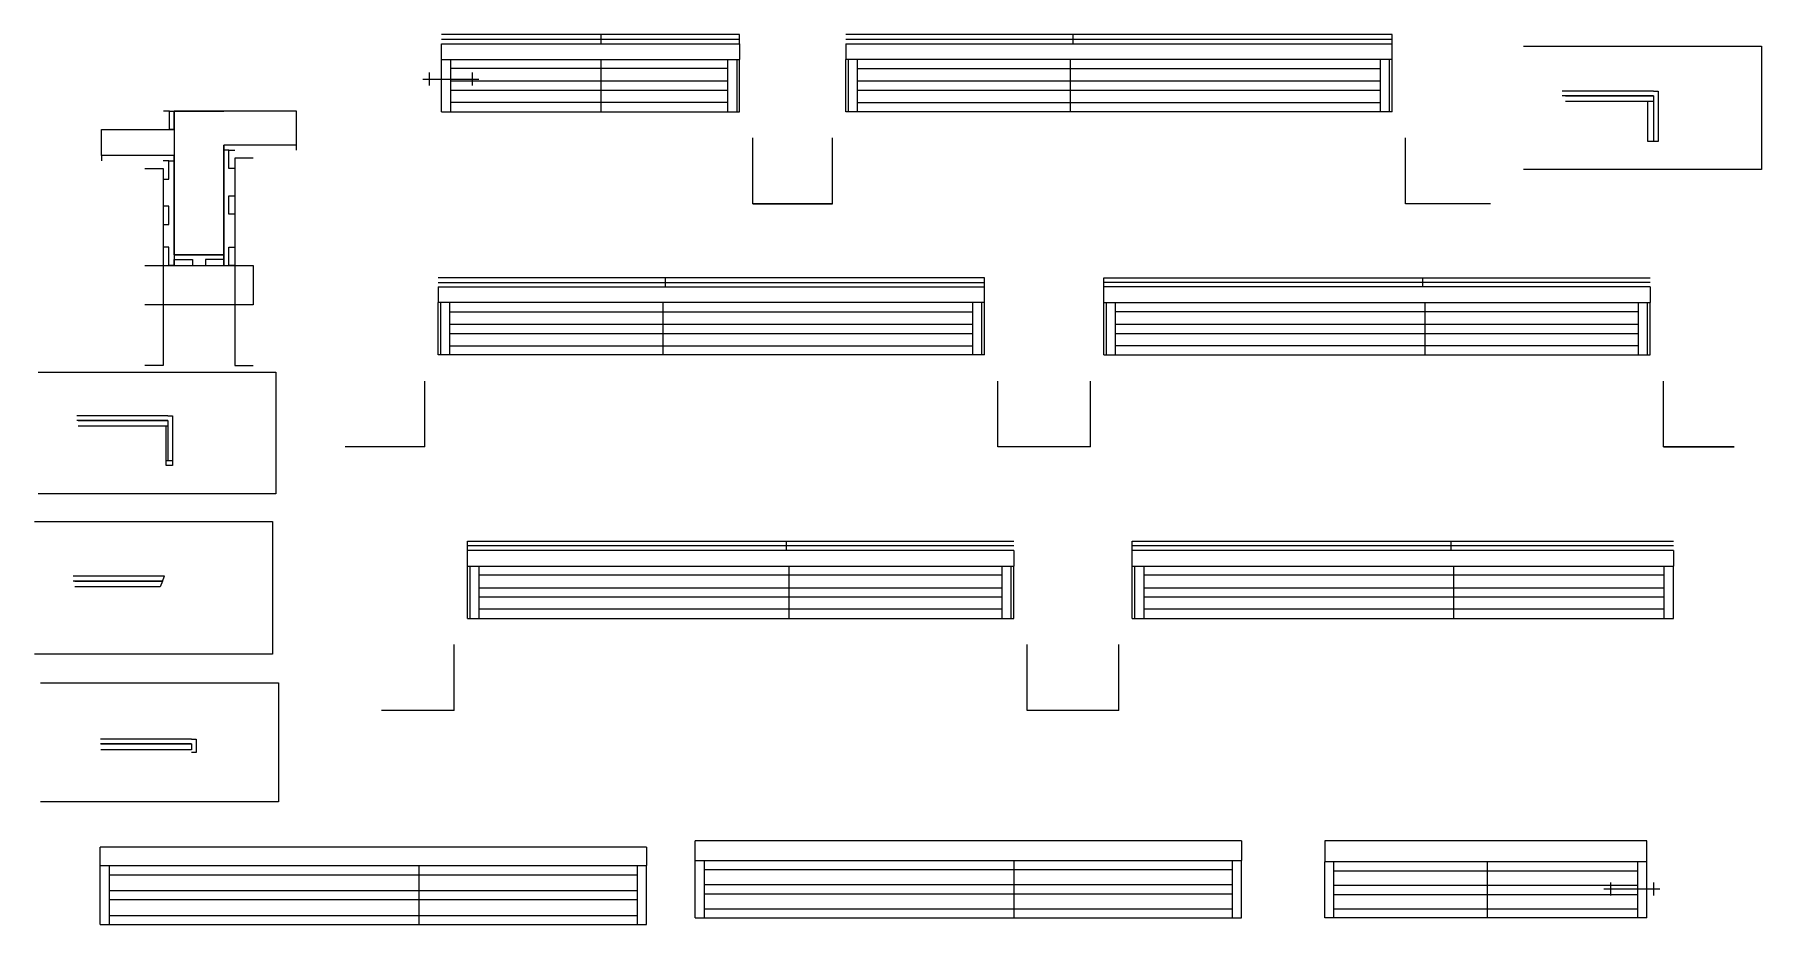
# Model space of a CAD drawing. Header units: metres. Extents: x 4267 to 5588, y 6532 to 7213.
import ezdxf

# ---------------------------------------------------------------- set-up
doc = ezdxf.new("R2010")
doc.units = ezdxf.units.M
for name, color, linetype in [('CONCRETO', 7, 'Continuous'), ('COTA', 7, 'Continuous'), ('Cotas', 7, 'Continuous'), ('Madeira', 7, 'Continuous'), ('NOMENCLATURA', 7, 'Continuous'), ('Painéis', 7, 'Continuous'), ('SARR_2.2x7', 7, 'Continuous'), ('SARR_3.5x7', 7, 'Continuous')]:
    doc.layers.add(name, color=color, linetype=linetype)

msp = doc.modelspace()

# ---------------------------------------------------------------- linework, layer by layer
at = {"layer": 'CONCRETO', "color": 7, "lineweight": 25}
for points in [[(4411.7, 7124.2), (4411.7, 7044.2), (4373.7, 7044.2), (4373.7, 7120.2), (4318.1, 7120.2), (4318.1, 7140.2), (4373.7, 7140.2), (4373.7, 7154.2), (4411.7, 7154.2)], [(4467.3, 7128.2), (4467.3, 7154.2), (4411.7, 7154.2), (4411.7, 7154.2), (4373.7, 7154.2), (4373.7, 7044.2), (4411.7, 7044.2), (4411.7, 7128.2)]]:
    msp.add_lwpolyline(points, dxfattribs=at)
at = {"layer": 'COTA', "color": 7, "lineweight": 25}
for p, q in [((4578.4, 7193.7), (4578.4, 7205.7)), ((4806.4, 7205.7), (4806.4, 7193.7)), ((4887.6, 7205.7), (4887.6, 7193.7)), ((5305.6, 7193.7), (5305.6, 7205.7)), ((4575.8, 7019.7), (4575.8, 7007.7)), ((4993.8, 7007.7), (4993.8, 7019.7)), ((5085, 7007.7), (5085, 7019.7)), ((5503, 7019.7), (5503, 7007.7)), ((4598.2, 6806.3), (4598.2, 6818.3)), ((5016.2, 6818.3), (5016.2, 6806.3)), ((5106.8, 6806.3), (5106.8, 6818.3)), ((5520.8, 6818.3), (5520.8, 6806.3)), ((4772.4, 6581.3), (4772.4, 6596.3)), ((5190.4, 6596.3), (4772.4, 6596.3)), ((5190.4, 6596.3), (5190.4, 6581.3)), ((5254.1, 6596.3), (5254.1, 6580.3)), ((5500.6, 6596.3), (5254.1, 6596.3)), ((5500.6, 6580.3), (5500.6, 6596.3)), ((4317.2, 6577.3), (4317.2, 6591.3)), ((4735.2, 6591.3), (4317.2, 6591.3)), ((4735.2, 6591.3), (4735.2, 6577.3))]:
    msp.add_line(p, q, dxfattribs=at)
at = {"layer": 'Cotas', "color": 7, "lineweight": 25}
for points in [[(5406.2, 7203.9), (5588.2, 7203.9), (5588.2, 7109.4), (5406.2, 7109.4)], [(4269.7, 6954.6), (4451.6, 6954.6), (4451.6, 6861.5), (4269.7, 6861.5)], [(4267, 6840.4), (4448.9, 6840.4), (4448.9, 6738.9), (4267, 6738.9)], [(4271.6, 6717), (4453.5, 6717), (4453.5, 6626), (4271.6, 6626)]]:
    msp.add_lwpolyline(points, dxfattribs=at)
at = {"layer": 'Madeira', "color": 7, "lineweight": 25}
for p, q in [((5438.3, 7165.8), (5505.6, 7165.8)), ((5505.6, 7161.4), (5438.3, 7161.4)), ((5505.6, 7165.8), (5505.6, 7161.4)), ((4300.3, 6917.6), (4369, 6917.6)), ((4369, 6913.2), (4300.3, 6913.2)), ((4369, 6917.6), (4369, 6913.2)), ((4297.7, 6794.9), (4364.9, 6794.9)), ((4364.9, 6794.9), (4363.1, 6790.5)), ((4363.1, 6790.5), (4297.7, 6790.5)), ((4317.8, 6670.3), (4387.1, 6670.3)), ((4387.1, 6665.9), (4317.8, 6665.9)), ((4387.1, 6670.3), (4387.1, 6665.9))]:
    msp.add_line(p, q, dxfattribs=at)
for points in [[(5505.6, 7161.4), (5505.6, 7131), (5501.2, 7131), (5501.2, 7161.4)], [(4365.7, 7140.2), (4370.1, 7140.2), (4370.1, 7154.2), (4365.7, 7154.2)], [(4420.1, 7110.2), (4415.7, 7110.2), (4415.7, 7124.2), (4420.1, 7124.2)], [(4365.3, 7102.2), (4369.7, 7102.2), (4369.7, 7116.2), (4365.3, 7116.2)], [(4420.1, 7075.4), (4415.7, 7075.4), (4415.7, 7089.4), (4420.1, 7089.4)], [(4365.3, 7067.4), (4369.7, 7067.4), (4369.7, 7081.4), (4365.3, 7081.4)], [(4365.3, 7036.2), (4369.7, 7036.2), (4369.7, 7050.2), (4365.3, 7050.2)], [(4420.1, 7036.2), (4415.7, 7036.2), (4415.7, 7050.2), (4420.1, 7050.2)], [(4373.7, 7036.2), (4373.7, 7040.6), (4387.7, 7040.6), (4387.7, 7036.2)], [(4411.7, 7036.2), (4411.7, 7040.6), (4397.7, 7040.6), (4397.7, 7036.2)], [(4369, 6913.2), (4369, 6886.8), (4367.6, 6886.8), (4367.6, 6913.2)]]:
    msp.add_lwpolyline(points, dxfattribs=at)
at = {"layer": 'NOMENCLATURA', "color": 7, "lineweight": 25}
for p, q in [((4564, 7178.6), (4606.8, 7178.6)), ((4569, 7183.6), (4569, 7173.7)), ((4601.8, 7183.6), (4601.8, 7173.7)), ((4816.6, 7083.3), (4816.6, 7133.7)), ((4877.4, 7083.3), (4877.4, 7133.7)), ((5315.8, 7083.3), (5315.8, 7133.7)), ((4877.4, 7083.3), (4816.6, 7083.3)), ((4816.6, 7083.3), (4877.4, 7083.3)), ((5381, 7083.3), (5315.8, 7083.3)), ((4565.6, 6897.4), (4565.6, 6947.7)), ((5004, 6897.4), (5004, 6947.7)), ((5074.8, 6897.4), (5074.8, 6947.7)), ((5513.2, 6897.4), (5513.2, 6947.7)), ((4565.6, 6897.4), (4504.7, 6897.4)), ((5074.8, 6897.4), (5004, 6897.4)), ((5513.2, 6897.4), (5567.4, 6897.4)), ((5567.4, 6897.4), (5513.2, 6897.4)), ((4588, 6696), (4588, 6746.4)), ((5026.4, 6696), (5026.4, 6746.4)), ((5096.6, 6696), (5096.6, 6746.4)), ((4588, 6696), (4532.3, 6696)), ((5096.6, 6696), (5026.4, 6696)), ((5510.5, 6559.4), (5467.7, 6559.4)), ((5472.7, 6564.4), (5472.7, 6554.4)), ((5505.5, 6564.4), (5505.5, 6554.4))]:
    msp.add_line(p, q, dxfattribs=at)
at = {"layer": 'Painéis', "color": 7, "lineweight": 25}
for p, q in [((4700.4, 7205.7), (4700.4, 7212.7)), ((5061.6, 7205.7), (5061.6, 7212.7)), ((4578.4, 7193.7), (4806.4, 7193.7)), ((4578.4, 7153.7), (4578.4, 7193.7)), ((4700.4, 7153.7), (4700.4, 7193.7)), ((4804.4, 7153.7), (4804.4, 7193.7)), ((4806.4, 7153.7), (4806.4, 7193.7)), ((5305.6, 7193.7), (4887.6, 7193.7)), ((4887.6, 7153.7), (4887.6, 7193.7)), ((4889.6, 7153.7), (4889.6, 7193.7)), ((5059.6, 7153.7), (5059.6, 7193.7)), ((5303.6, 7153.7), (5303.6, 7193.7)), ((5305.6, 7153.7), (5305.6, 7193.7)), ((5505.6, 7169.4), (5435.7, 7169.4)), ((5505.6, 7165.8), (5435.7, 7165.8)), ((4578.4, 7153.7), (4806.4, 7153.7)), ((5305.6, 7153.7), (4887.6, 7153.7)), ((4749.7, 7019.7), (4749.7, 7026.7)), ((5329, 7019.7), (5329, 7026.7)), ((4993.8, 7007.7), (4575.8, 7007.7)), ((4575.8, 6967.7), (4575.8, 7007.7)), ((4577.8, 6967.7), (4577.8, 7007.7)), ((4747.8, 6967.7), (4747.8, 7007.7)), ((4991.8, 6967.7), (4991.8, 7007.7)), ((4993.8, 6967.7), (4993.8, 7007.7)), ((5085, 7007.7), (5503, 7007.7)), ((5085, 6967.7), (5085, 7007.7)), ((5087, 6967.7), (5087, 7007.7)), ((5331, 6967.7), (5331, 7007.7)), ((5501, 6967.7), (5501, 7007.7)), ((5503, 6967.7), (5503, 7007.7)), ((4993.8, 6967.7), (4575.8, 6967.7)), ((5085, 6967.7), (5503, 6967.7)), ((4369, 6921.2), (4299.2, 6921.2)), ((4369, 6917.6), (4299.2, 6917.6)), ((4842.2, 6818.3), (4842.2, 6825.3)), ((5350.8, 6818.3), (5350.8, 6825.3)), ((4598.2, 6806.3), (5016.2, 6806.3)), ((4598.2, 6766.3), (4598.2, 6806.3)), ((4600.2, 6766.3), (4600.2, 6806.3)), ((4844.2, 6766.3), (4844.2, 6806.3)), ((5014.2, 6766.3), (5014.2, 6806.3)), ((5016.2, 6766.3), (5016.2, 6806.3)), ((5106.8, 6806.3), (5520.8, 6806.3)), ((5106.8, 6766.3), (5106.8, 6806.3)), ((5108.8, 6766.3), (5108.8, 6806.3)), ((5352.8, 6766.3), (5352.8, 6806.3)), ((5520.8, 6766.3), (5520.8, 6806.3)), ((4366.3, 6798.5), (4296.4, 6798.5)), ((4364.9, 6794.9), (4296.5, 6794.9)), ((4364.9, 6794.9), (4366.3, 6798.5)), ((4598.2, 6766.3), (5016.2, 6766.3)), ((5106.8, 6766.3), (5520.8, 6766.3)), ((4387.1, 6673.9), (4317.3, 6673.9)), ((4387.1, 6670.3), (4317.3, 6670.3)), ((4772.4, 6581.3), (5190.4, 6581.3)), ((4772.4, 6537.3), (4772.4, 6581.3)), ((5016.4, 6537.3), (5016.4, 6581.3)), ((5190.4, 6537.3), (5190.4, 6581.3)), ((5500.6, 6580.3), (5254.1, 6580.3)), ((5254.1, 6537.3), (5254.1, 6580.3)), ((5378.6, 6537.3), (5378.6, 6580.3)), ((5500.6, 6537.3), (5500.6, 6580.3)), ((4317.2, 6577.3), (4735.2, 6577.3)), ((4317.2, 6532.3), (4317.2, 6577.3)), ((4561.2, 6532.3), (4561.2, 6577.3)), ((4735.2, 6532.3), (4735.2, 6577.3)), ((4317.2, 6532.3), (4735.2, 6532.3)), ((4772.4, 6537.3), (5190.4, 6537.3)), ((5500.6, 6537.3), (5254.1, 6537.3))]:
    msp.add_line(p, q, dxfattribs=at)
for points in [[(4578.4, 7205.7), (4806.4, 7205.7), (4806.4, 7212.7), (4578.4, 7212.7)], [(4887.6, 7205.7), (5305.6, 7205.7), (5305.6, 7212.7), (4887.6, 7212.7)], [(5505.6, 7169.4), (5509.2, 7169.4), (5509.2, 7131), (5505.6, 7131)], [(4370.1, 7154.2), (4373.7, 7154.2), (4373.7, 7140.2), (4370.1, 7140.2)], [(4467.3, 7124.2), (4467.3, 7128.2), (4411.7, 7128.2), (4411.7, 7124.2)], [(4415.7, 7124.2), (4411.7, 7124.2), (4411.7, 7036.2), (4415.7, 7036.2)], [(4373.7, 7116.2), (4373.7, 7120.2), (4318.1, 7120.2), (4318.1, 7116.2)], [(4369.7, 7116.2), (4373.7, 7116.2), (4373.7, 7036.2), (4369.7, 7036.2)], [(4411.7, 7040.6), (4411.7, 7044.2), (4373.7, 7044.2), (4373.7, 7040.6)], [(4575.8, 7019.7), (4993.8, 7019.7), (4993.8, 7026.7), (4575.8, 7026.7)], [(5503, 7019.7), (5085, 7019.7), (5085, 7026.7), (5503, 7026.7)], [(4369, 6921.2), (4372.6, 6921.2), (4372.6, 6886.8), (4369, 6886.8)], [(4372.6, 6886.8), (4372.6, 6883.2), (4367.6, 6883.2), (4367.6, 6886.8)], [(5016.2, 6818.3), (4598.2, 6818.3), (4598.2, 6825.3), (5016.2, 6825.3)], [(5520.8, 6818.3), (5106.8, 6818.3), (5106.8, 6825.3), (5520.8, 6825.3)], [(4387.1, 6673.9), (4390.7, 6673.9), (4390.7, 6663.9), (4387.1, 6663.9)]]:
    msp.add_lwpolyline(points, dxfattribs=at)
at = {"layer": 'SARR_2.2x7', "color": 7, "lineweight": 25}
for p, q in [((4578.4, 7209.2), (4700.4, 7209.2)), ((4700.4, 7209.2), (4806.4, 7209.2)), ((4887.6, 7209.2), (5061.6, 7209.2)), ((5061.6, 7209.2), (5305.6, 7209.2)), ((4585.4, 7153.7), (4585.4, 7193.7)), ((4797.4, 7153.7), (4797.4, 7193.7)), ((4896.6, 7153.7), (4896.6, 7193.7)), ((5296.6, 7153.7), (5296.6, 7193.7)), ((4700.4, 7186.7), (4585.4, 7186.7)), ((4585.4, 7177.2), (4700.4, 7177.2)), ((4797.4, 7186.7), (4700.4, 7186.7)), ((4700.4, 7177.2), (4797.4, 7177.2)), ((4896.6, 7186.7), (5059.6, 7186.7)), ((4896.6, 7177.2), (5059.6, 7177.2)), ((5059.6, 7186.7), (5296.6, 7186.7)), ((5059.6, 7177.2), (5296.6, 7177.2)), ((4585.4, 7170.2), (4700.4, 7170.2)), ((4700.4, 7170.2), (4797.4, 7170.2)), ((4896.6, 7170.2), (5059.6, 7170.2)), ((5059.6, 7170.2), (5296.6, 7170.2)), ((4700.4, 7160.7), (4585.4, 7160.7)), ((4797.4, 7160.7), (4700.4, 7160.7)), ((4896.6, 7160.7), (5059.6, 7160.7)), ((5059.6, 7160.7), (5296.6, 7160.7)), ((4575.8, 7023.2), (4749.7, 7023.2)), ((4749.7, 7023.2), (4993.8, 7023.2)), ((5329, 7023.2), (5085, 7023.2)), ((5503, 7023.2), (5329, 7023.2)), ((4584.8, 6967.7), (4584.8, 7007.7)), ((4984.8, 6967.7), (4984.8, 7007.7)), ((5094, 6967.7), (5094, 7007.7)), ((5494, 6967.7), (5494, 7007.7)), ((4584.8, 7000.7), (4747.8, 7000.7)), ((4584.8, 6991.2), (4747.8, 6991.2)), ((4747.8, 7000.7), (4984.8, 7000.7)), ((4747.8, 6991.2), (4984.8, 6991.2)), ((5331, 7000.7), (5094, 7000.7)), ((5094, 6991.2), (5331, 6991.2)), ((5494, 7000.7), (5331, 7000.7)), ((5331, 6991.2), (5494, 6991.2)), ((4584.8, 6984.2), (4747.8, 6984.2)), ((4747.8, 6984.2), (4984.8, 6984.2)), ((5094, 6984.2), (5331, 6984.2)), ((5331, 6984.2), (5494, 6984.2)), ((4584.8, 6974.7), (4747.8, 6974.7)), ((4747.8, 6974.7), (4984.8, 6974.7)), ((5331, 6974.7), (5094, 6974.7)), ((5494, 6974.7), (5331, 6974.7)), ((4842.2, 6821.8), (4598.2, 6821.8)), ((5016.2, 6821.8), (4842.2, 6821.8)), ((5350.8, 6821.8), (5106.8, 6821.8)), ((5520.8, 6821.8), (5350.8, 6821.8)), ((4607.2, 6766.3), (4607.2, 6806.3)), ((5007.2, 6766.3), (5007.2, 6806.3)), ((5115.8, 6766.3), (5115.8, 6806.3)), ((5513.8, 6766.3), (5513.8, 6806.3)), ((4844.2, 6799.3), (4607.2, 6799.3)), ((5007.2, 6799.3), (4844.2, 6799.3)), ((5352.8, 6799.3), (5115.8, 6799.3)), ((5513.8, 6799.3), (5352.8, 6799.3)), ((4607.2, 6789.8), (4844.2, 6789.8)), ((4607.2, 6782.8), (4844.2, 6782.8)), ((4844.2, 6789.8), (5007.2, 6789.8)), ((4844.2, 6782.8), (5007.2, 6782.8)), ((5115.8, 6789.8), (5352.8, 6789.8)), ((5115.8, 6782.8), (5352.8, 6782.8)), ((5352.8, 6789.8), (5513.8, 6789.8)), ((5352.8, 6782.8), (5513.8, 6782.8)), ((4844.2, 6773.3), (4607.2, 6773.3)), ((5007.2, 6773.3), (4844.2, 6773.3)), ((5352.8, 6773.3), (5115.8, 6773.3)), ((5513.8, 6773.3), (5352.8, 6773.3)), ((4779.4, 6537.3), (4779.4, 6581.3)), ((5183.5, 6537.3), (5183.5, 6581.3)), ((5261.1, 6537.3), (5261.1, 6580.3)), ((5493.6, 6537.3), (5493.6, 6580.3)), ((4324.2, 6532.3), (4324.2, 6577.3)), ((4324.2, 6570.3), (4561.2, 6570.3)), ((4561.2, 6570.3), (4728.3, 6570.3)), ((4728.3, 6532.3), (4728.3, 6577.3)), ((4779.4, 6574.3), (5016.4, 6574.3)), ((5016.4, 6574.3), (5183.5, 6574.3)), ((5261.1, 6573.3), (5378.6, 6573.3)), ((5378.6, 6573.3), (5493.6, 6573.3)), ((4324.2, 6558.3), (4561.2, 6558.3)), ((4561.2, 6558.3), (4728.3, 6558.3)), ((4779.4, 6562.8), (5016.4, 6562.8)), ((4779.4, 6555.8), (5016.4, 6555.8)), ((5016.4, 6562.8), (5183.5, 6562.8)), ((5016.4, 6555.8), (5183.5, 6555.8)), ((5261.1, 6562.3), (5378.6, 6562.3)), ((5261.1, 6555.3), (5378.6, 6555.3)), ((5378.6, 6562.3), (5493.6, 6562.3)), ((5378.6, 6555.3), (5493.6, 6555.3)), ((4324.2, 6551.3), (4561.2, 6551.3)), ((4561.2, 6551.3), (4728.3, 6551.3)), ((4779.4, 6544.3), (5016.4, 6544.3)), ((5016.4, 6544.3), (5183.5, 6544.3)), ((5261.1, 6544.3), (5378.6, 6544.3)), ((5378.6, 6544.3), (5493.6, 6544.3)), ((4324.2, 6539.3), (4561.2, 6539.3)), ((4561.2, 6539.3), (4728.3, 6539.3))]:
    msp.add_line(p, q, dxfattribs=at)
at = {"layer": 'SARR_3.5x7', "color": 7, "lineweight": 25}
for points in [[(4351.3, 7110.2), (4365.3, 7110.2), (4365.3, 6959.7), (4351.3, 6959.7)], [(4434.1, 7118.2), (4420.1, 7118.2), (4420.1, 6959.7), (4434.1, 6959.7)], [(4351.3, 7036.2), (4434.1, 7036.2), (4434.1, 7006.1), (4351.3, 7006.1)]]:
    msp.add_lwpolyline(points, dxfattribs=at)

doc.saveas('drawing.dxf')
